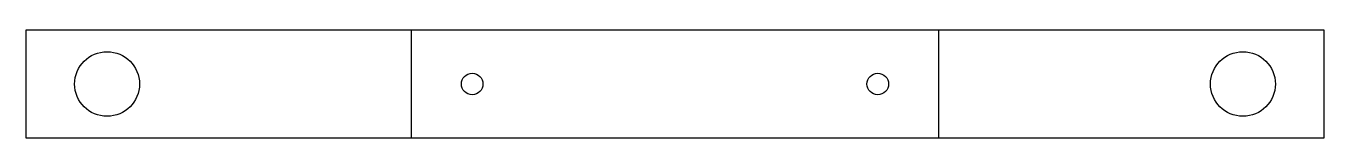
# Model space of a CAD drawing. Header units: millimetres. Extents: x 0 to 240, y 0 to 20.
import ezdxf

# ---------------------------------------------------------------- set-up
doc = ezdxf.new("R2010")
doc.units = ezdxf.units.MM
doc.header["$MEASUREMENT"] = 0
for name, color, linetype in [('Unfold_Sketch009', 7, 'CONTINUOUS'), ('Unfold_Sketch_Bends009', 7, 'CONTINUOUS'), ('Unfold_Sketch_Holes008', 7, 'CONTINUOUS')]:
    doc.layers.add(name, color=color, linetype=linetype)

msp = doc.modelspace()

# ---------------------------------------------------------------- linework, layer by layer
at = {"layer": 'Unfold_Sketch009'}
for p, q in [((70, 20), (0, 20)), ((0, 20), (0, 0)), ((72.51, 20), (70, 20)), ((167.51, 20), (72.51, 20)), ((170.03, 20), (167.51, 20)), ((240.03, 20), (170.03, 20)), ((240.03, 0), (240.03, 20)), ((0, 0), (70, 0)), ((70, 0), (72.51, 0)), ((72.51, 0), (167.51, 0)), ((167.51, 0), (170.03, 0)), ((170.03, 0), (240.03, 0))]:
    msp.add_line(p, q, dxfattribs=at)
at = {"layer": 'Unfold_Sketch_Bends009'}
for p, q in [((71.26, 0), (71.26, 20)), ((168.77, 0), (168.77, 20))]:
    msp.add_line(p, q, dxfattribs=at)
at = {"layer": 'Unfold_Sketch_Holes008'}
for centre, radius in [((15, 10), 6), ((225.03, 10), 6), ((82.51, 10), 2), ((157.51, 10), 2)]:
    msp.add_circle(centre, radius, dxfattribs=at)

doc.saveas('drawing.dxf')
